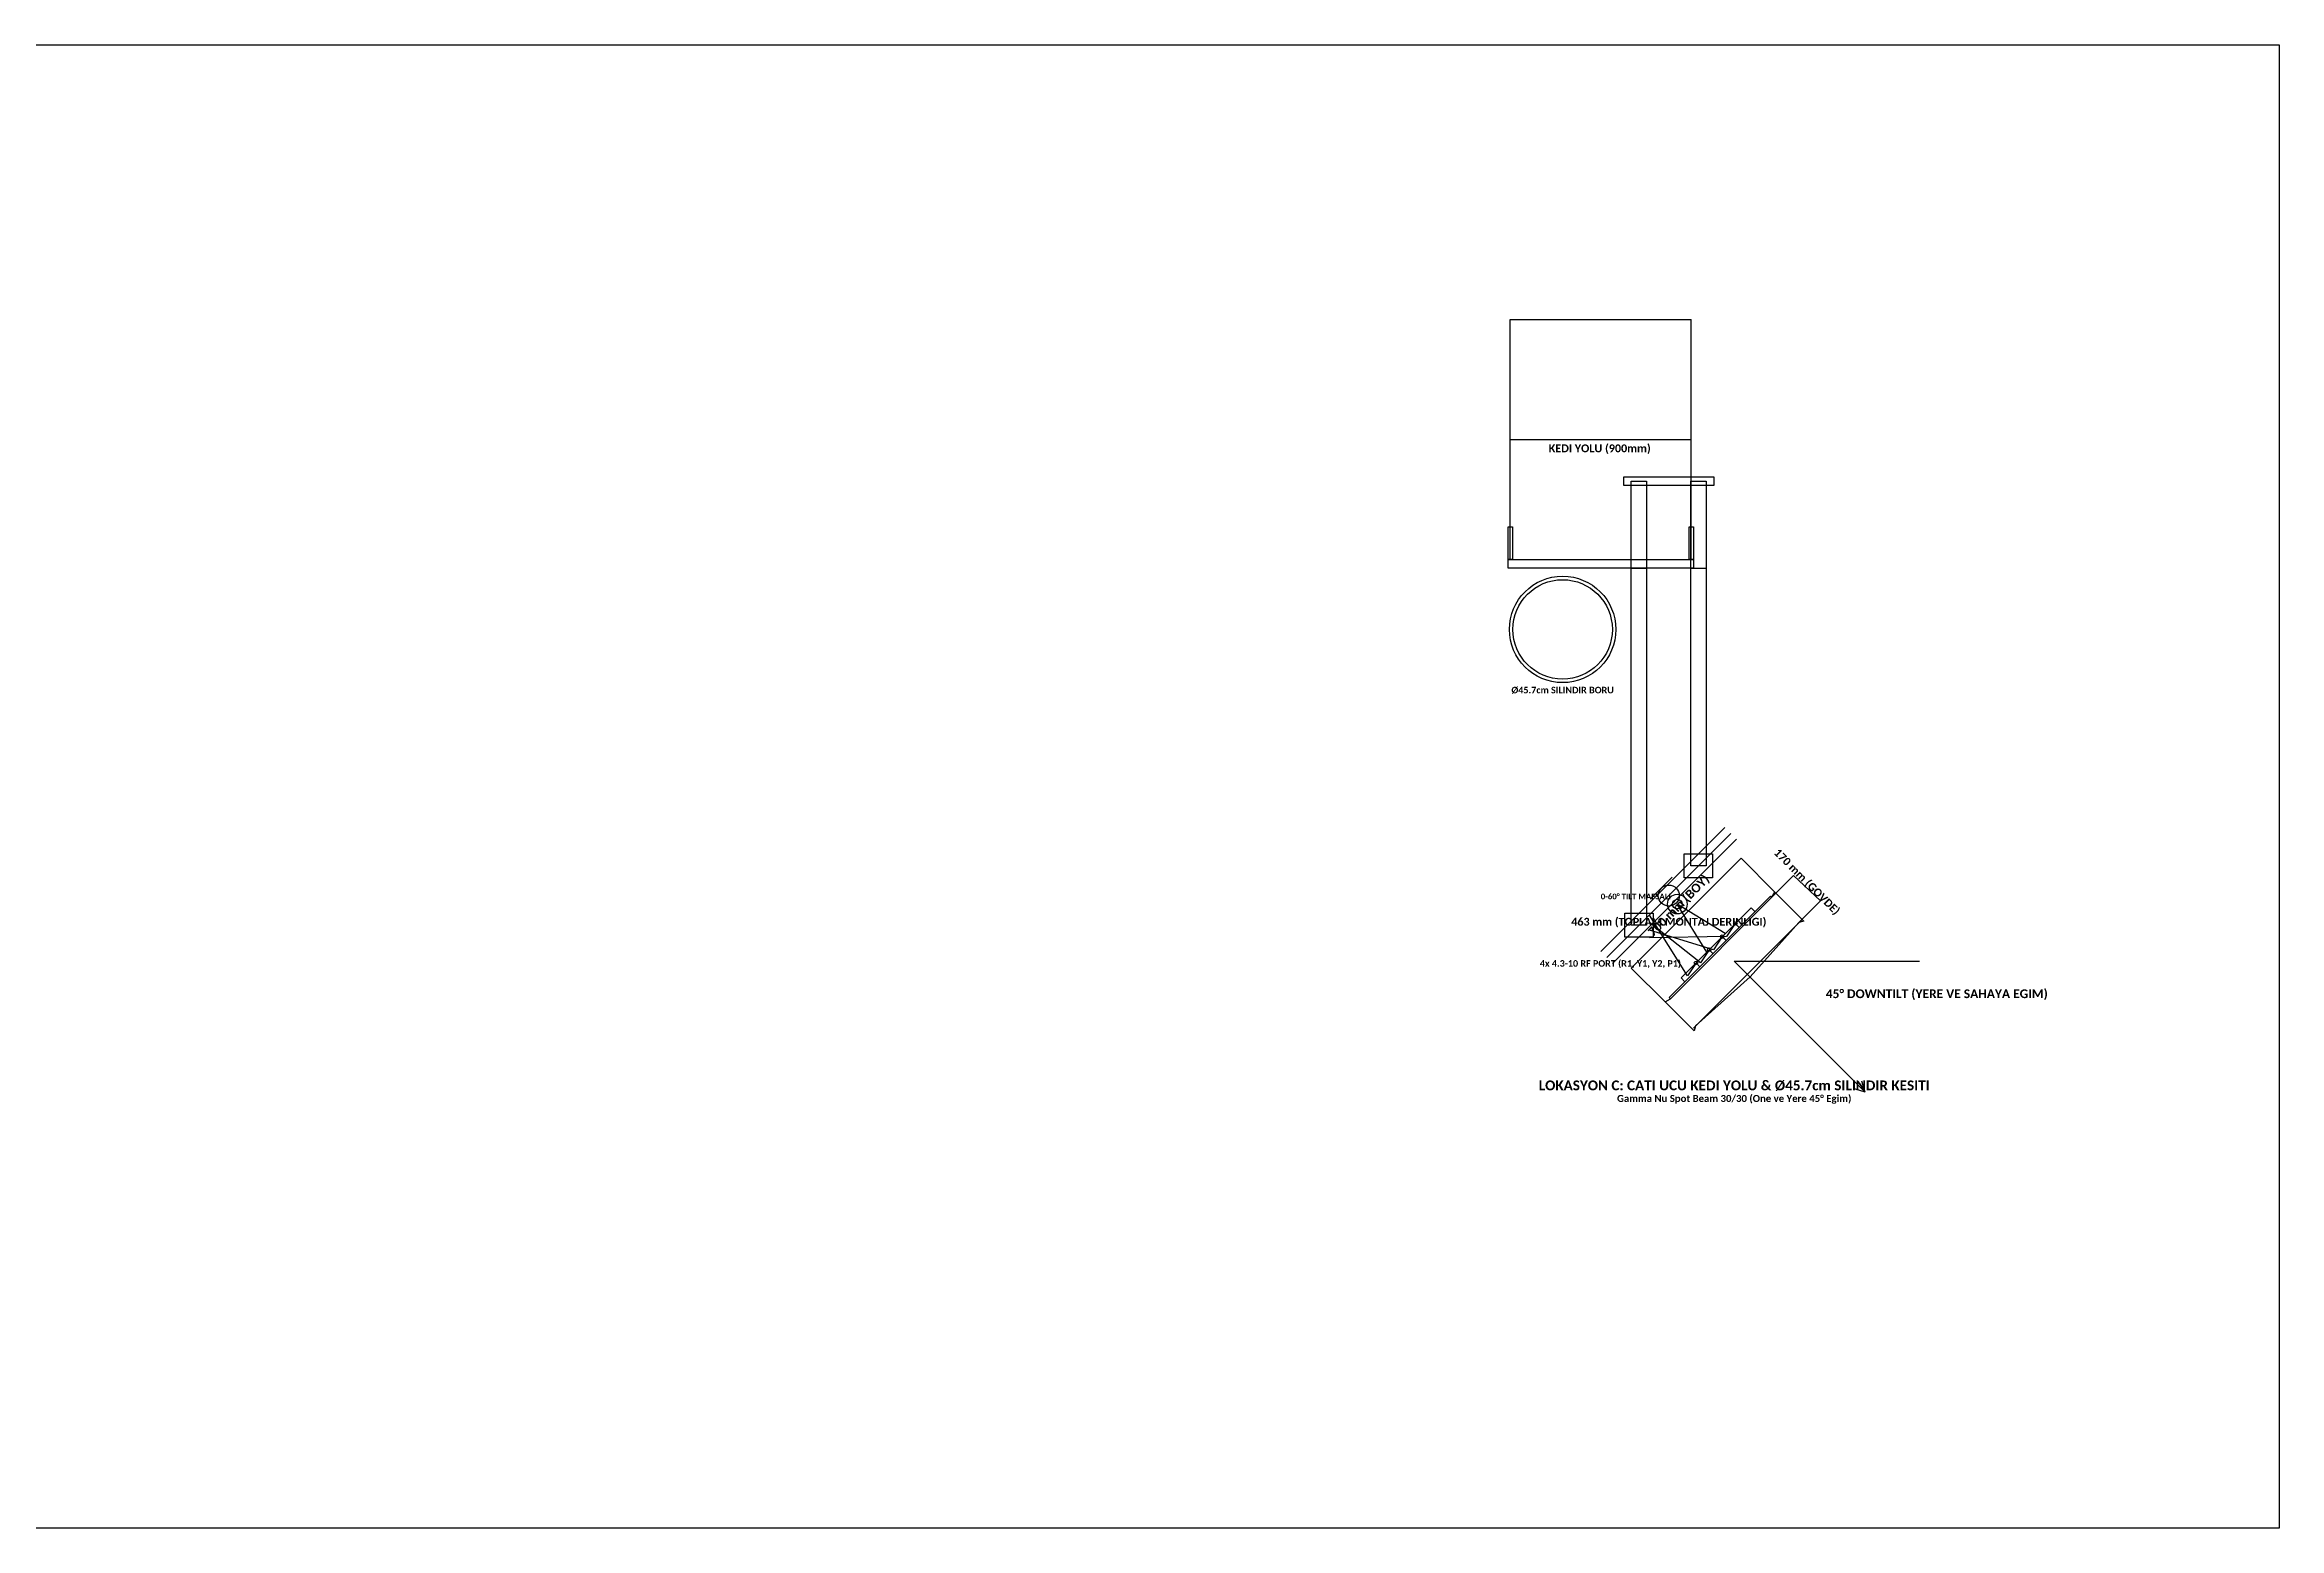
# Model space of a CAD drawing. Header units: millimetres. Extents: x -21500 to 35121, y -2600 to 19800.
# Drawn here: x -2249 to 8000, y -2600 to 4200 of the extents above; entities that cross this region are included whole.
import ezdxf
from ezdxf.enums import TextEntityAlignment as Align

# ---------------------------------------------------------------- set-up
doc = ezdxf.new("R2010")
doc.units = ezdxf.units.MM
for name, color, linetype in [('CELIK_KIRIS_KOLON', 9, 'CONTINUOUS'), ('EKP_PANEL_ANTEN', 6, 'CONTINUOUS'), ('KABLO_TAVALARI', 6, 'CONTINUOUS'), ('METIN_BILGI', 7, 'CONTINUOUS'), ('MONTAJ_BORULARI', 2, 'CONTINUOUS'), ('OLCULER', 1, 'CONTINUOUS'), ('ZEMIN_PLATFORM', 8, 'CONTINUOUS')]:
    doc.layers.add(name, color=color, linetype=linetype)
doc.styles.get("Standard").update_dxf_attribs({"font": 'calibrib.ttf'})

msp = doc.modelspace()

# ---------------------------------------------------------------- linework, layer by layer
at = {"layer": 'CELIK_KIRIS_KOLON'}
for p, q in [((4473, 1840), (4473, 2940)), ((4473, 2940), (5303, 2940)), ((5303, 1840), (5303, 2940)), ((4473, 2390), (5303, 2390)), ((5215, 384), (5116, 285)), ((5667, 298), (5202, -167)), ((5459, 126), (5239, 261)), ((5374, 41), (5239, 261)), ((5577, 244), (5256, -77)), ((5595, 227), (5577, 244)), ((5667, 298), (5673, 293)), ((5256, -77), (5273, -95)), ((5202, -167), (5207, -173))]:
    msp.add_line(p, q, dxfattribs=at)
for points in [[(4993, 2180), (4993, 2220), (5406, 2220), (5406, 2180)], [(5271, 382), (5271, 492), (5401, 492), (5401, 382)], [(4998, 109), (4998, 219), (5128, 219), (5128, 109)]]:
    msp.add_lwpolyline(points, close=True, dxfattribs=at)
for centre, radius in [((5200, 300), 48.1), ((5239, 261), 45), ((5239, 261), 22)]:
    msp.add_circle(centre, radius, dxfattribs=at)
at = {"layer": 'EKP_PANEL_ANTEN'}
for p, q in [((5673, 293), (5687, 316)), ((5687, 316), (5820, 183)), ((5207, -173), (5673, 293)), ((5808, 187), (5313, -308)), ((5797, 177), (5573, -73)), ((5820, 183), (5797, 177)), ((5573, -73), (5323, -297)), ((5184, -187), (5207, -173)), ((5317, -320), (5184, -187)), ((5323, -297), (5317, -320))]:
    msp.add_line(p, q, dxfattribs=at)
at = {"layer": 'KABLO_TAVALARI'}
for p, q in [((5285, -68), (5111, 211)), ((5345, -8), (5111, 176)), ((5405, 52), (5111, 141)), ((5465, 112), (5111, 106)), ((5445, 112), (5405, 52)), ((5463, 94), (5445, 112)), ((5505, 172), (5465, 112)), ((5523, 154), (5505, 172)), ((5385, 52), (5345, -8)), ((5402, 34), (5385, 52)), ((5325, -8), (5285, -68)), ((5342, -26), (5325, -8))]:
    msp.add_line(p, q, dxfattribs=at)
for centre in [(5445, 112), (5505, 172), (5385, 52), (5325, -8)]:
    msp.add_circle(centre, 8, dxfattribs=at)
at = {"layer": 'METIN_BILGI'}
msp.add_lwpolyline([(-18000, -2600), (-18000, 4200), (8000, 4200), (8000, -2600)], close=True, dxfattribs=at)
at = {"layer": 'MONTAJ_BORULARI'}
for p, q in [((5457, 612), (4888, 43)), ((5484, 585), (4915, 16)), ((5511, 558), (4942, -11))]:
    msp.add_line(p, q, dxfattribs=at)
for points in [[(5028, 164), (5028, 2200), (5098, 2200), (5098, 164)], [(5301, 437), (5301, 2200), (5371, 2200), (5371, 437)], [(5028, 164), (5028, 1800), (5098, 1800), (5098, 164)], [(5301, 437), (5301, 1800), (5371, 1800), (5371, 437)]]:
    msp.add_lwpolyline(points, close=True, dxfattribs=at)
for radius in [244, 228]:
    msp.add_circle((4713, 1520), radius, dxfattribs=at)
at = {"layer": 'OLCULER'}
for p, q in [((5028, -32), (5532, 472)), ((5687, 316), (5532, 472)), ((5673, 293), (5772, 392)), ((5772, 392), (5896, 276)), ((5797, 177), (5896, 276)), ((5500, 0), (6350, 0)), ((5500, 0), (6101, -601)), ((5184, -187), (5028, -32)), ((6101, -601), (6051, -586)), ((6101, -601), (6086, -551))]:
    msp.add_line(p, q, dxfattribs=at)
at = {"layer": 'ZEMIN_PLATFORM'}
for points in [[(4463, 1840), (4463, 1990), (4483, 1990), (4483, 1840)], [(5293, 1840), (5293, 1990), (5313, 1990), (5313, 1840)], [(4463, 1800), (4463, 1840), (5313, 1840), (5313, 1800)]]:
    msp.add_lwpolyline(points, close=True, dxfattribs=at)

# ---------------------------------------------------------------- texts
at = {"layer": 'CELIK_KIRIS_KOLON'}
msp.add_text('0-60° TILT MAFSALI', height=26, dxfattribs=at).set_placement((5209, 296), align=Align.MIDDLE_RIGHT)
at = {"layer": 'KABLO_TAVALARI'}
msp.add_text('4x 4.3-10 RF PORT (R1, Y1, Y2, P1)', height=30, dxfattribs=at).set_placement((5256, -11), align=Align.MIDDLE_RIGHT)
at = {"layer": 'METIN_BILGI'}
for s, height, p in [('KEDI YOLU (900mm)', 36, (4883, 2350)), ('Ø45.7cm SILINDIR BORU', 30, (4713, 1242)), ('LOKASYON C: CATI UCU KEDI YOLU & Ø45.7cm SILINDIR KESITI', 45, (5500, -570)), ('Gamma Nu Spot Beam 30/30 (One ve Yere 45° Egim)', 32, (5500, -630))]:
    msp.add_text(s, height=height, dxfattribs=at).set_placement(p, align=Align.MIDDLE_CENTER)
at = {"layer": 'OLCULER'}
for s, height, rotation, p in [('170 mm (GOVDE)', 36, -45, (5834, 364)), ('700 mm (BOY)', 40, 45, (5245, 255))]:
    msp.add_text(s, height=height, rotation=rotation, dxfattribs=at).set_placement(p, align=Align.MIDDLE_CENTER)
msp.add_text('463 mm (TOPLAM MONTAJ DERINLIGI)', height=36, dxfattribs=at).set_placement((5200, 180), align=Align.MIDDLE_CENTER)
msp.add_text('45° DOWNTILT (YERE VE SAHAYA EGIM)', height=40, dxfattribs=at).set_placement((5920, -150), align=Align.MIDDLE_LEFT)

doc.saveas('drawing.dxf')
